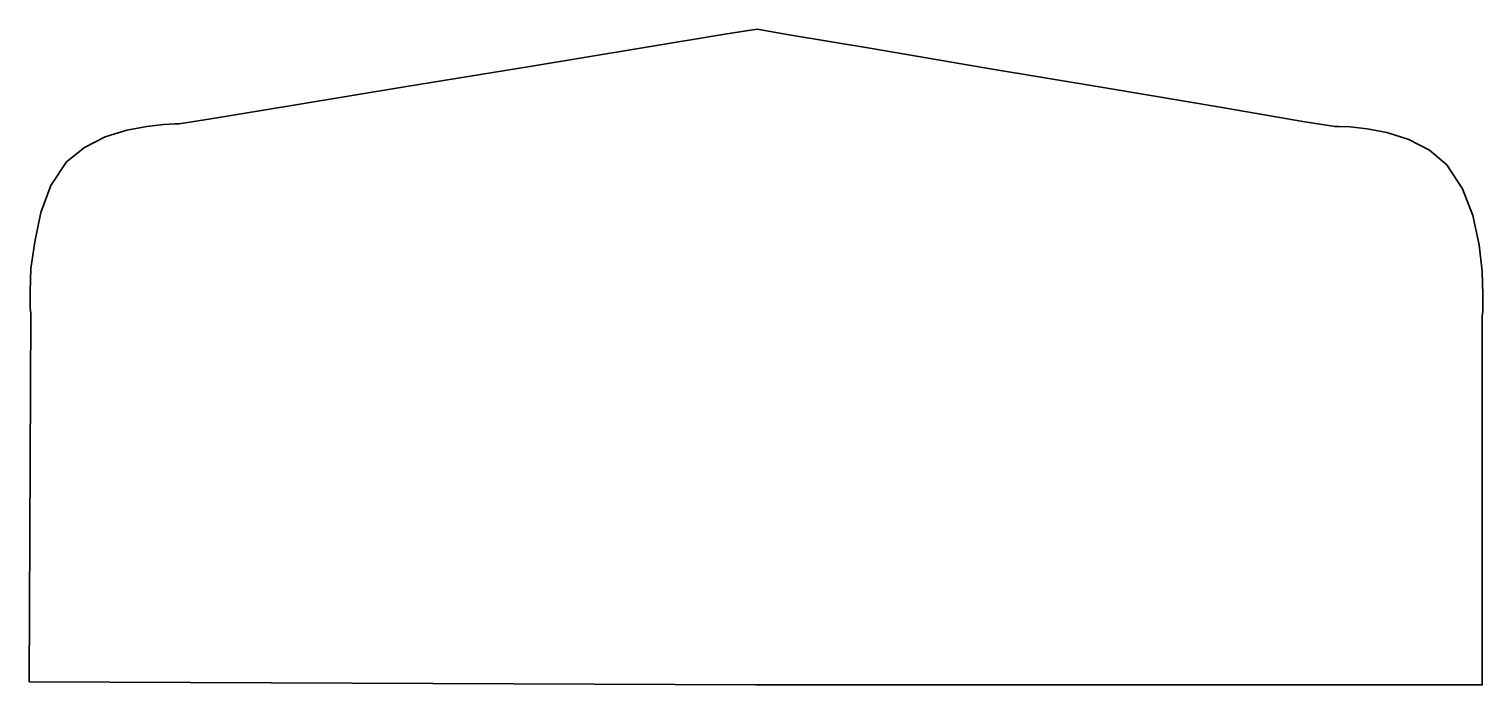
# Model space of a CAD drawing. Extents: x 0 to 2334, y -1052 to 0.
import ezdxf

# ---------------------------------------------------------------- set-up
doc = ezdxf.new("R2010")
doc.units = 0
doc.linetypes.add('Solid', pattern=[0])

msp = doc.modelspace()

# ---------------------------------------------------------------- linework, layer by layer
at = {"color": 0, "linetype": 'Solid', "lineweight": 35}
msp.add_lwpolyline([(0, -1047), (3, -456), (2, -447), (2, -421), (3, -384), (9, -341), (19, -294), (35, -251), (60, -213), (89, -190), (122, -173), (157, -162), (189, -156), (216, -153), (234, -152), (241, -152), (292, -144), (425, -122), (606, -92), (804, -60), (985, -30), (1117, -8), (1169, 0), (1220, -9), (1353, -31), (1534, -62), (1731, -95), (1912, -125), (2045, -148), (2096, -156), (2103, -156), (2121, -157), (2148, -160), (2180, -166), (2215, -177), (2248, -194), (2276, -218), (2301, -256), (2318, -299), (2328, -346), (2333, -389), (2334, -426), (2334, -452), (2333, -461), (2333, -1052), (1167, -1052), (0, -1047)], close=True, dxfattribs=at)

doc.saveas('drawing.dxf')
